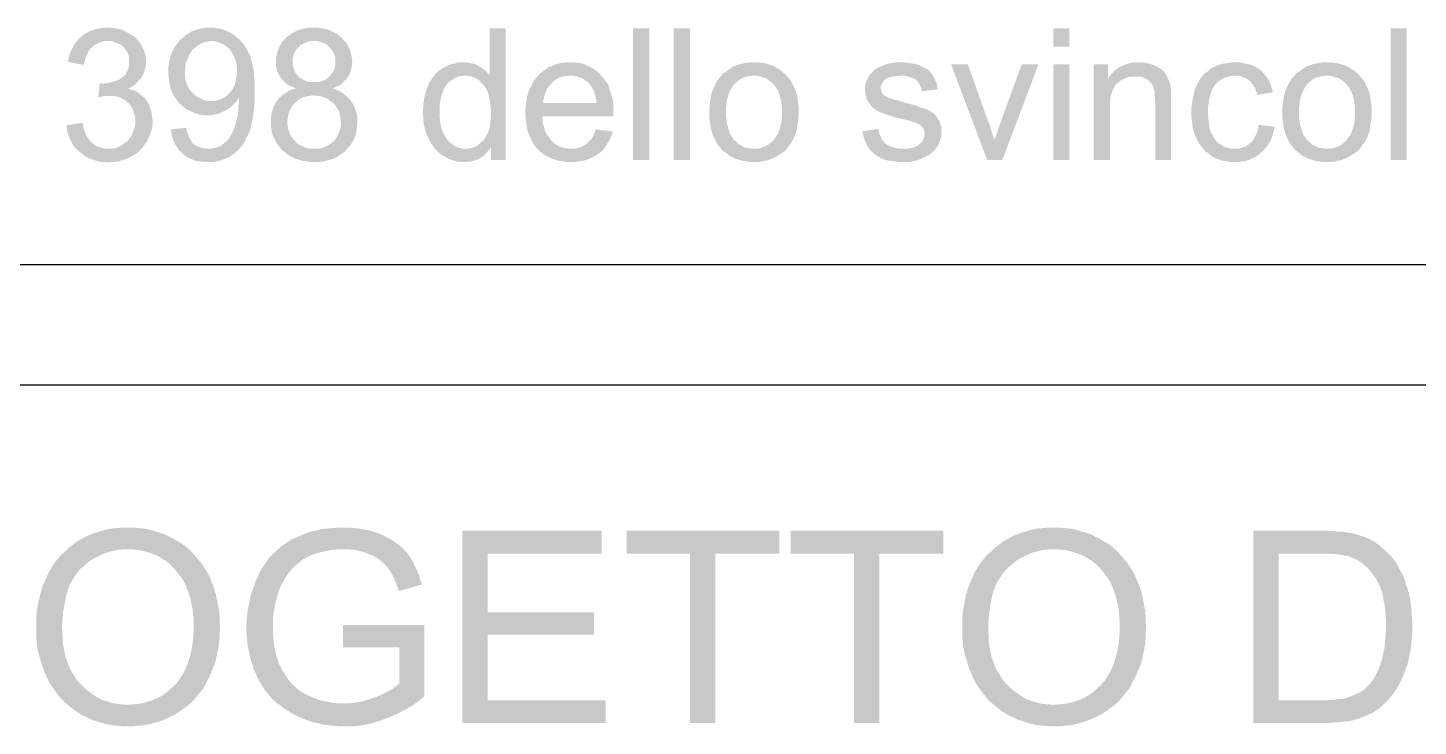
# Model space of a CAD drawing. Header units: millimetres. Extents: x -35.3 to 0.3, y 0.4 to 20.6.
# Drawn here: x -5.594 to -3.313, y 6.061 to 7.207 of the extents above; entities that cross this region are included whole.
import ezdxf

# ---------------------------------------------------------------- set-up
doc = ezdxf.new("R2010")
doc.units = ezdxf.units.MM
doc.layers.add('PDF _Geometria', color=7, linetype='Continuous')
doc.layers.add('PDF _Riempimenti solidi', color=7, linetype='Continuous')

msp = doc.modelspace()

# ---------------------------------------------------------------- hatches: boundary and pattern name
at = {"layer": 'PDF _Riempimenti solidi', "transparency": 33554559}
for points in [[(-5.5102, 7.1885), (-5.5143, 7.1843), (-5.5177, 7.1793), (-5.5202, 7.1743), (-5.5227, 7.1693), (-5.5252, 7.1635), (-5.5268, 7.1577), (-5.5285, 7.151), (-5.5018, 7.146), (-5.501, 7.1502), (-5.4993, 7.156), (-5.4977, 7.1618), (-5.4952, 7.1668), (-5.4918, 7.1718), (-5.4885, 7.1752), (-5.4852, 7.1785), (-5.4802, 7.181), (-5.4743, 7.1835), (-5.4685, 7.1852), (-5.4627, 7.1852)], [(-5.4635, 7.2068), (-5.4685, 7.2068), (-5.4743, 7.206), (-5.481, 7.2052), (-5.486, 7.2035), (-5.4918, 7.2018), (-5.4968, 7.1985), (-5.5018, 7.196), (-5.506, 7.1927), (-5.5068, 7.1918), (-5.5102, 7.1885), (-5.4627, 7.1852), (-5.4577, 7.1852), (-5.4518, 7.1835), (-5.4468, 7.1818), (-5.4418, 7.1793), (-5.4368, 7.176), (-5.4352, 7.1735), (-5.4318, 7.1685), (-5.4293, 7.1635), (-5.4277, 7.1577), (-5.4277, 7.1485), (-5.4285, 7.1418), (-5.4302, 7.1368), (-5.4327, 7.1318), (-5.436, 7.1277), (-5.441, 7.1243), (-5.4427, 7.1227), (-5.4485, 7.1202), (-5.4535, 7.1185), (-5.4593, 7.1168), (-5.471, 7.1152), (-5.4193, 7.1127), (-5.4152, 7.1168), (-5.411, 7.121), (-5.4077, 7.1252), (-5.406, 7.1277), (-5.4035, 7.1335), (-5.4018, 7.1393), (-5.4002, 7.1452), (-5.4002, 7.156), (-5.401, 7.1618), (-5.4027, 7.1677), (-5.4052, 7.1735), (-5.4077, 7.1785), (-5.4085, 7.1802), (-5.4118, 7.1843), (-5.416, 7.1893), (-5.4202, 7.1927), (-5.4252, 7.196), (-5.431, 7.1993), (-5.4393, 7.2035), (-5.4452, 7.2052), (-5.451, 7.206), (-5.4568, 7.2068)], [(-5.3443, 7.1868), (-5.3468, 7.1835), (-5.3502, 7.1793), (-5.3535, 7.1743), (-5.3585, 7.1643), (-5.3602, 7.1585), (-5.3618, 7.1527), (-5.3635, 7.141), (-5.3635, 7.131), (-5.3627, 7.1243), (-5.3618, 7.1185), (-5.361, 7.1127), (-5.3593, 7.1068), (-5.3577, 7.1018), (-5.3552, 7.096), (-5.3518, 7.0918), (-5.3485, 7.0868), (-5.3452, 7.0827), (-5.2927, 7.0868), (-5.2985, 7.0868), (-5.3043, 7.0877), (-5.3143, 7.0927), (-5.3193, 7.096), (-5.3235, 7.1002), (-5.3243, 7.101), (-5.3285, 7.1052), (-5.331, 7.1102), (-5.3335, 7.1152), (-5.3352, 7.121), (-5.336, 7.1268), (-5.336, 7.1385), (-5.3352, 7.1452), (-5.3343, 7.151), (-5.3318, 7.156), (-5.3293, 7.1618), (-5.3268, 7.166), (-5.3235, 7.171), (-5.3185, 7.1752), (-5.3143, 7.1785), (-5.3093, 7.181), (-5.3035, 7.1835), (-5.2985, 7.1843), (-5.2927, 7.1852)], [(-5.2952, 7.2068), (-5.3027, 7.2068), (-5.3085, 7.206), (-5.3202, 7.2027), (-5.3252, 7.201), (-5.3302, 7.1977), (-5.3352, 7.1943), (-5.3393, 7.191), (-5.3443, 7.1868), (-5.2927, 7.1852), (-5.2885, 7.1852), (-5.2827, 7.1835), (-5.2777, 7.1818), (-5.2727, 7.1793), (-5.2677, 7.176), (-5.2627, 7.1718), (-5.261, 7.1693), (-5.2577, 7.1643), (-5.2552, 7.1593), (-5.2535, 7.1543), (-5.2518, 7.1485), (-5.251, 7.1418), (-5.251, 7.1318), (-5.2518, 7.1252), (-5.2527, 7.1193), (-5.2543, 7.1135), (-5.2568, 7.1085), (-5.2593, 7.1043), (-5.2627, 7.1002), (-5.266, 7.0968), (-5.271, 7.0927), (-5.2477, 7.0918), (-5.2477, 7.0835), (-5.2485, 7.0777), (-5.2485, 7.0718), (-5.2493, 7.066), (-5.2502, 7.0602), (-5.2518, 7.0543), (-5.2527, 7.0502), (-5.2543, 7.0443), (-5.2568, 7.0385), (-5.2593, 7.0335), (-5.2618, 7.0285), (-5.2635, 7.026), (-5.2677, 7.021), (-5.2718, 7.0177), (-5.2768, 7.0135), (-5.281, 7.0118), (-5.286, 7.0102), (-5.2918, 7.0085), (-5.2985, 7.0085), (-5.2493, 7.006), (-5.2452, 7.0102), (-5.2418, 7.0143), (-5.2385, 7.0193), (-5.236, 7.0252), (-5.2327, 7.031), (-5.2302, 7.0368), (-5.2285, 7.0418), (-5.2277, 7.0468), (-5.226, 7.0518), (-5.2252, 7.0568), (-5.2235, 7.0685), (-5.2227, 7.0752), (-5.2218, 7.0818), (-5.2218, 7.1193), (-5.2227, 7.126), (-5.2227, 7.1327), (-5.2235, 7.1385), (-5.2252, 7.1443), (-5.226, 7.1493), (-5.2277, 7.1543), (-5.2285, 7.1593), (-5.2302, 7.1635), (-5.231, 7.1643), (-5.2335, 7.1693), (-5.2368, 7.1752), (-5.2402, 7.1802), (-5.2435, 7.1843), (-5.2477, 7.1885), (-5.2527, 7.1927), (-5.2568, 7.196), (-5.261, 7.1985), (-5.2668, 7.201), (-5.2718, 7.2035), (-5.2777, 7.2052), (-5.2835, 7.206), (-5.2893, 7.2068)], [(-5.1243, 7.2068), (-5.1335, 7.2068), (-5.1393, 7.206), (-5.1452, 7.2043), (-5.151, 7.2027), (-5.156, 7.2002), (-5.161, 7.1977), (-5.1652, 7.1943), (-5.1702, 7.191), (-5.1718, 7.1885), (-5.176, 7.1843), (-5.1793, 7.1793), (-5.1818, 7.1743), (-5.1843, 7.1685), (-5.1852, 7.1635), (-5.1868, 7.1577), (-5.1868, 7.146), (-5.186, 7.1402), (-5.1843, 7.1343), (-5.1818, 7.1293), (-5.1785, 7.1243), (-5.1752, 7.1202), (-5.171, 7.116), (-5.166, 7.1127), (-5.1543, 7.1077), (-5.1552, 7.1068), (-5.1618, 7.1052), (-5.1668, 7.1027), (-5.1718, 7.0993), (-5.1768, 7.096), (-5.181, 7.0927), (-5.1843, 7.0877), (-5.186, 7.0868), (-5.1885, 7.0818), (-5.191, 7.0768), (-5.1927, 7.071), (-5.1943, 7.0652), (-5.1952, 7.0593), (-5.1952, 7.0468), (-5.1935, 7.0352), (-5.1918, 7.0293), (-5.1868, 7.0193), (-5.1835, 7.0143), (-5.1802, 7.0102), (-5.176, 7.0052), (-5.1243, 7.0085), (-5.1302, 7.0085), (-5.136, 7.0093), (-5.141, 7.0118), (-5.1468, 7.0143), (-5.1518, 7.0168), (-5.156, 7.021), (-5.1593, 7.0252), (-5.1627, 7.0302), (-5.1652, 7.0352), (-5.1668, 7.041), (-5.1677, 7.0468), (-5.1685, 7.0527), (-5.1677, 7.0577), (-5.1668, 7.0635), (-5.1652, 7.0693), (-5.1627, 7.0743), (-5.1593, 7.0793), (-5.156, 7.0835), (-5.1477, 7.0902), (-5.1427, 7.0927), (-5.1368, 7.0943), (-5.131, 7.0952), (-5.1252, 7.096), (-5.0727, 7.096), (-5.0768, 7.0993), (-5.0818, 7.1027), (-5.0877, 7.1052), (-5.0935, 7.1077), (-5.0877, 7.1102), (-5.0818, 7.1127), (-5.0777, 7.1168), (-5.1243, 7.1177), (-5.1293, 7.1177), (-5.1352, 7.1185), (-5.1402, 7.121), (-5.1452, 7.1235), (-5.1502, 7.1268), (-5.1527, 7.1302), (-5.156, 7.1352), (-5.1577, 7.1402), (-5.1593, 7.146), (-5.1593, 7.1552), (-5.1585, 7.1602), (-5.1568, 7.166), (-5.1535, 7.171), (-5.1493, 7.1752), (-5.1468, 7.1785), (-5.1418, 7.181), (-5.136, 7.1835), (-5.131, 7.1852), (-5.1243, 7.1852), (-5.0752, 7.186), (-5.0793, 7.191), (-5.081, 7.1918), (-5.0852, 7.196), (-5.0902, 7.1985), (-5.0952, 7.201), (-5.1002, 7.2035), (-5.106, 7.2052), (-5.1118, 7.206), (-5.1185, 7.2068)], [(-5.0752, 7.186), (-5.1243, 7.1852), (-5.1202, 7.1852), (-5.1143, 7.1835), (-5.1085, 7.1818), (-5.1035, 7.1793), (-5.0993, 7.1752), (-5.0968, 7.1727), (-5.0935, 7.1677), (-5.091, 7.1627), (-5.0893, 7.1568), (-5.0893, 7.1477), (-5.0902, 7.1418), (-5.0918, 7.1368), (-5.0952, 7.1318), (-5.0993, 7.1268), (-5.1018, 7.1243), (-5.1068, 7.121), (-5.1118, 7.1193), (-5.1177, 7.1177), (-5.1243, 7.1177), (-5.0777, 7.1168), (-5.0735, 7.1202), (-5.0702, 7.1243), (-5.0677, 7.1277), (-5.0652, 7.1327), (-5.0635, 7.1385), (-5.0618, 7.1502), (-5.0618, 7.1543), (-5.0627, 7.1602), (-5.066, 7.1718), (-5.0685, 7.1768), (-5.071, 7.1818)], [(-4.8102, 7.206), (-4.836, 7.206), (-4.836, 7.1285), (-4.8768, 7.1285), (-4.871, 7.1277), (-4.8652, 7.1268), (-4.8602, 7.1243), (-4.8552, 7.1218), (-4.851, 7.1177), (-4.8468, 7.1135), (-4.8452, 7.1118), (-4.8427, 7.1077), (-4.8402, 7.1035), (-4.8385, 7.0985), (-4.8368, 7.0927), (-4.836, 7.0868), (-4.8343, 7.0735), (-4.8343, 7.0602), (-4.8352, 7.0535), (-4.836, 7.0468), (-4.8368, 7.041), (-4.8385, 7.036), (-4.841, 7.031), (-4.8435, 7.0268), (-4.846, 7.0227), (-4.8502, 7.0193), (-4.8543, 7.0152), (-4.8593, 7.0118), (-4.8643, 7.0102), (-4.8343, 7.0102), (-4.8343, 6.9902), (-4.8102, 6.9902)], [(-4.5743, 6.9902), (-4.5743, 7.206), (-4.601, 7.206), (-4.601, 6.9902)], [(-4.5077, 6.9902), (-4.5077, 7.206), (-4.5343, 7.206), (-4.5343, 6.9902)], [(-3.8852, 7.176), (-3.8852, 7.206), (-3.9118, 7.206), (-3.9118, 7.176)], [(-3.3318, 6.9902), (-3.3318, 7.206), (-3.3585, 7.206), (-3.3585, 6.9902)], [(-4.8793, 7.1502), (-4.8868, 7.1502), (-4.8927, 7.1485), (-4.8985, 7.1477), (-4.9043, 7.1452), (-4.9093, 7.1427), (-4.9143, 7.1402), (-4.916, 7.1385), (-4.921, 7.1352), (-4.9252, 7.131), (-4.9285, 7.1268), (-4.9352, 7.1168), (-4.9377, 7.111), (-4.9385, 7.1093), (-4.9402, 7.1043), (-4.9418, 7.0985), (-4.9435, 7.0927), (-4.9452, 7.081), (-4.9452, 7.0743), (-4.946, 7.0685), (-4.946, 7.066), (-4.9452, 7.0602), (-4.9452, 7.0535), (-4.9443, 7.0477), (-4.941, 7.036), (-4.9393, 7.031), (-4.9368, 7.026), (-4.936, 7.0235), (-4.9327, 7.0177), (-4.9293, 7.0127), (-4.926, 7.0085), (-4.876, 7.0085), (-4.881, 7.0085), (-4.8868, 7.0102), (-4.8918, 7.0118), (-4.8968, 7.0152), (-4.901, 7.0185), (-4.906, 7.0235), (-4.9085, 7.0277), (-4.911, 7.0318), (-4.9135, 7.0368), (-4.9152, 7.0418), (-4.9168, 7.0477), (-4.9177, 7.0543), (-4.9185, 7.061), (-4.9185, 7.076), (-4.9177, 7.0835), (-4.9168, 7.0893), (-4.9152, 7.0952), (-4.9135, 7.101), (-4.9118, 7.106), (-4.9093, 7.1102), (-4.9068, 7.1135), (-4.9035, 7.1177), (-4.8985, 7.121), (-4.8935, 7.1243), (-4.8885, 7.1268), (-4.8827, 7.1277), (-4.8768, 7.1285), (-4.836, 7.1285), (-4.8402, 7.1335), (-4.8443, 7.1377), (-4.8543, 7.1443), (-4.856, 7.1452), (-4.8618, 7.1477), (-4.8677, 7.1485), (-4.8735, 7.1502)], [(-4.7043, 7.1502), (-4.711, 7.1502), (-4.7168, 7.1493), (-4.7227, 7.1485), (-4.7285, 7.1468), (-4.7335, 7.1443), (-4.7393, 7.1427), (-4.7435, 7.1393), (-4.7485, 7.136), (-4.7527, 7.1327), (-4.7568, 7.1285), (-4.7018, 7.1285), (-4.6952, 7.1277), (-4.6902, 7.126), (-4.6843, 7.1243), (-4.6802, 7.121), (-4.6752, 7.1177), (-4.671, 7.1127), (-4.6702, 7.1118), (-4.6677, 7.1077), (-4.6652, 7.1027), (-4.6635, 7.0968), (-4.6618, 7.0902), (-4.661, 7.0835), (-4.7485, 7.0835), (-4.6335, 7.0818), (-4.6343, 7.0885), (-4.636, 7.0943), (-4.6393, 7.106), (-4.641, 7.111), (-4.6435, 7.116), (-4.6468, 7.1202), (-4.6493, 7.1243), (-4.6535, 7.1285), (-4.656, 7.1318), (-4.661, 7.136), (-4.6652, 7.1393), (-4.6752, 7.1443), (-4.6802, 7.1468), (-4.686, 7.1485), (-4.6918, 7.1493), (-4.6977, 7.1502)], [(-4.4027, 7.1502), (-4.4093, 7.1502), (-4.421, 7.1485), (-4.4268, 7.1468), (-4.4318, 7.1452), (-4.4377, 7.1427), (-4.4427, 7.1393), (-4.4468, 7.136), (-4.4518, 7.1327), (-4.4527, 7.1327), (-4.456, 7.1285), (-4.4002, 7.1285), (-4.3943, 7.1277), (-4.3893, 7.126), (-4.3835, 7.1243), (-4.3785, 7.121), (-4.3743, 7.1177), (-4.3702, 7.1135), (-4.3668, 7.1093), (-4.3643, 7.1052), (-4.3618, 7.1002), (-4.3602, 7.0952), (-4.3585, 7.0893), (-4.3568, 7.076), (-4.3568, 7.0602), (-4.3577, 7.0535), (-4.3585, 7.0477), (-4.3602, 7.0418), (-4.3618, 7.0368), (-4.3643, 7.0318), (-4.3668, 7.0277), (-4.3702, 7.0235), (-4.371, 7.0218), (-4.376, 7.0177), (-4.3802, 7.0143), (-4.3852, 7.0118), (-4.391, 7.0102), (-4.3968, 7.0085), (-4.4027, 7.0085), (-4.456, 7.0077), (-4.4518, 7.0035), (-4.4468, 7.0002), (-4.4427, 6.9968), (-4.4327, 6.9918), (-4.4268, 6.9902), (-4.421, 6.9885), (-4.4093, 6.9868), (-4.3927, 6.9868), (-4.3868, 6.9885), (-4.381, 6.9893), (-4.376, 6.991), (-4.3702, 6.9935), (-4.3652, 6.996), (-4.3627, 6.9977), (-4.3527, 7.0043), (-4.3485, 7.0085), (-4.3452, 7.0135), (-4.3418, 7.0177), (-4.3385, 7.0235), (-4.336, 7.0285), (-4.3343, 7.0335), (-4.3327, 7.0385), (-4.331, 7.0502), (-4.3302, 7.0568), (-4.3293, 7.0635), (-4.3293, 7.076), (-4.3302, 7.0827), (-4.331, 7.0885), (-4.3318, 7.0952), (-4.3335, 7.1002), (-4.3352, 7.106), (-4.3377, 7.111), (-4.3402, 7.116), (-4.3427, 7.121), (-4.346, 7.1252), (-4.3502, 7.1293), (-4.3535, 7.1327), (-4.3585, 7.1368), (-4.3627, 7.1393), (-4.3677, 7.1427), (-4.3735, 7.1452), (-4.3785, 7.1468), (-4.3843, 7.1485), (-4.3902, 7.1493), (-4.396, 7.1502)], [(-4.1627, 7.1502), (-4.1685, 7.1502), (-4.1743, 7.1493), (-4.1802, 7.1485), (-4.186, 7.1468), (-4.1868, 7.1468), (-4.1927, 7.1443), (-4.1985, 7.1418), (-4.2027, 7.1393), (-4.2043, 7.1385), (-4.2085, 7.1343), (-4.2127, 7.1293), (-4.161, 7.1285), (-4.1593, 7.1285), (-4.1527, 7.1277), (-4.1468, 7.126), (-4.1418, 7.1243), (-4.1368, 7.1218), (-4.1343, 7.1185), (-4.131, 7.1143), (-4.1285, 7.1085), (-4.1268, 7.1027), (-4.101, 7.106), (-4.1018, 7.1085), (-4.1027, 7.1152), (-4.1052, 7.121), (-4.1077, 7.126), (-4.1102, 7.1302), (-4.111, 7.1318), (-4.1143, 7.1352), (-4.1193, 7.1393), (-4.1243, 7.1418), (-4.131, 7.1452), (-4.1335, 7.146), (-4.1385, 7.1477), (-4.1502, 7.1493), (-4.1568, 7.1502)], [(-4.0518, 7.1468), (-4.0793, 7.1468), (-4.0202, 6.9902), (-4.0085, 7.021), (-4.0085, 7.0243), (-4.011, 7.0302), (-4.0127, 7.036), (-4.016, 7.0477), (-4.0185, 7.0527)], [(-3.936, 7.1468), (-3.9635, 7.1468), (-3.9985, 7.051), (-3.9985, 7.0502), (-4.001, 7.0435), (-4.0027, 7.0377), (-4.0052, 7.0318), (-4.0068, 7.026), (-4.0085, 7.021), (-4.0202, 6.9902), (-3.9952, 6.9902)], [(-3.8852, 6.9902), (-3.8852, 7.1468), (-3.9118, 7.1468), (-3.9118, 6.9902)], [(-3.8218, 7.1468), (-3.8452, 7.1468), (-3.8452, 6.9902), (-3.8185, 6.9902), (-3.8185, 7.0868), (-3.8177, 7.0935), (-3.816, 7.0993), (-3.8143, 7.1043), (-3.8118, 7.1093), (-3.8093, 7.1135), (-3.806, 7.116), (-3.8043, 7.1177), (-3.8002, 7.121), (-3.7943, 7.1235), (-3.8218, 7.1243)], [(-3.7718, 7.1502), (-3.7785, 7.1502), (-3.7843, 7.1493), (-3.7902, 7.1477), (-3.7952, 7.146), (-3.801, 7.1435), (-3.8052, 7.141), (-3.8102, 7.1377), (-3.8143, 7.1335), (-3.8177, 7.1293), (-3.7768, 7.1268), (-3.7693, 7.1268), (-3.7635, 7.1252), (-3.7585, 7.1227), (-3.7543, 7.1193), (-3.7502, 7.1152), (-3.7477, 7.1093), (-3.746, 7.1043), (-3.7452, 7.0993), (-3.7452, 7.0927), (-3.7443, 7.0852), (-3.7443, 6.9902), (-3.7185, 6.9902), (-3.7185, 7.1027), (-3.7193, 7.1085), (-3.7193, 7.1118), (-3.7202, 7.116), (-3.7227, 7.1218), (-3.7252, 7.1268), (-3.7277, 7.1318), (-3.7302, 7.1352), (-3.7343, 7.1385), (-3.7393, 7.1418), (-3.7452, 7.1452), (-3.7477, 7.146), (-3.7593, 7.1493), (-3.7652, 7.1502)], [(-3.6135, 7.1502), (-3.6168, 7.1502), (-3.6343, 7.1477), (-3.6402, 7.146), (-3.646, 7.1435), (-3.6543, 7.1393), (-3.6585, 7.1352), (-3.6635, 7.1318), (-3.6668, 7.1277), (-3.671, 7.1227), (-3.6735, 7.1177), (-3.6768, 7.1118), (-3.6777, 7.1093), (-3.6802, 7.1043), (-3.681, 7.0985), (-3.6827, 7.0927), (-3.6843, 7.081), (-3.6852, 7.0743), (-3.6852, 7.061), (-3.6843, 7.0543), (-3.6835, 7.0477), (-3.6827, 7.0418), (-3.681, 7.036), (-3.6793, 7.0302), (-3.6768, 7.0252), (-3.6743, 7.0202), (-3.6718, 7.016), (-3.6685, 7.0118), (-3.6652, 7.0077), (-3.6143, 7.0085), (-3.621, 7.0085), (-3.6268, 7.0102), (-3.6318, 7.0118), (-3.6368, 7.0152), (-3.6418, 7.0185), (-3.646, 7.0227), (-3.646, 7.0235), (-3.6485, 7.0268), (-3.651, 7.0318), (-3.6535, 7.036), (-3.6552, 7.0418), (-3.656, 7.0477), (-3.6568, 7.0543), (-3.6577, 7.061), (-3.6577, 7.0768), (-3.6568, 7.0835), (-3.656, 7.0902), (-3.6543, 7.096), (-3.651, 7.106), (-3.6485, 7.1102), (-3.6452, 7.1143), (-3.6402, 7.1193), (-3.6352, 7.1227), (-3.6302, 7.1252), (-3.6243, 7.1268), (-3.6193, 7.1277), (-3.6127, 7.1285), (-3.5643, 7.1293), (-3.5677, 7.1335), (-3.5718, 7.1377), (-3.5743, 7.1393), (-3.5785, 7.1418), (-3.5835, 7.1443), (-3.5893, 7.1468), (-3.5952, 7.1477), (-3.601, 7.1493), (-3.6068, 7.1502)], [(-3.4627, 7.1502), (-3.4693, 7.1502), (-3.4752, 7.1493), (-3.481, 7.1485), (-3.4868, 7.1468), (-3.4918, 7.1452), (-3.4977, 7.1427), (-3.5027, 7.1393), (-3.5068, 7.136), (-3.5118, 7.1327), (-3.5127, 7.1327), (-3.516, 7.1285), (-3.4602, 7.1285), (-3.4543, 7.1277), (-3.4493, 7.126), (-3.4435, 7.1243), (-3.4385, 7.121), (-3.4343, 7.1177), (-3.4302, 7.1135), (-3.4268, 7.1093), (-3.4243, 7.1052), (-3.4218, 7.1002), (-3.4202, 7.0952), (-3.4185, 7.0893), (-3.4168, 7.076), (-3.4168, 7.0602), (-3.4177, 7.0535), (-3.4185, 7.0477), (-3.4202, 7.0418), (-3.4218, 7.0368), (-3.4243, 7.0318), (-3.4268, 7.0277), (-3.4302, 7.0235), (-3.431, 7.0218), (-3.436, 7.0177), (-3.4402, 7.0143), (-3.4452, 7.0118), (-3.451, 7.0102), (-3.4568, 7.0085), (-3.4627, 7.0085), (-3.516, 7.0077), (-3.5118, 7.0035), (-3.5068, 7.0002), (-3.5027, 6.9968), (-3.4927, 6.9918), (-3.4868, 6.9902), (-3.481, 6.9885), (-3.4752, 6.9877), (-3.4693, 6.9868), (-3.4527, 6.9868), (-3.4468, 6.9885), (-3.441, 6.9893), (-3.436, 6.991), (-3.4302, 6.9935), (-3.4252, 6.996), (-3.4127, 7.0043), (-3.4085, 7.0085), (-3.4052, 7.0135), (-3.4018, 7.0177), (-3.3985, 7.0235), (-3.396, 7.0285), (-3.3943, 7.0335), (-3.3927, 7.0385), (-3.391, 7.0502), (-3.3902, 7.0568), (-3.3893, 7.0635), (-3.3893, 7.076), (-3.3902, 7.0827), (-3.391, 7.0885), (-3.3918, 7.0952), (-3.3935, 7.1002), (-3.3952, 7.106), (-3.3977, 7.111), (-3.4002, 7.116), (-3.4027, 7.121), (-3.406, 7.1252), (-3.4102, 7.1293), (-3.4135, 7.1327), (-3.4185, 7.1368), (-3.4227, 7.1393), (-3.4277, 7.1427), (-3.4335, 7.1452), (-3.4385, 7.1468), (-3.4443, 7.1485), (-3.4502, 7.1493), (-3.456, 7.1502)], [(-4.7568, 7.1285), (-4.7577, 7.1277), (-4.761, 7.1235), (-4.7643, 7.1193), (-4.7668, 7.1143), (-4.7693, 7.1093), (-4.7718, 7.1043), (-4.7735, 7.0985), (-4.7752, 7.0927), (-4.7768, 7.081), (-4.7777, 7.0743), (-4.7777, 7.061), (-4.7768, 7.0543), (-4.776, 7.0477), (-4.7752, 7.0418), (-4.7735, 7.036), (-4.7718, 7.031), (-4.7693, 7.026), (-4.7668, 7.021), (-4.7643, 7.016), (-4.761, 7.0118), (-4.7577, 7.0077), (-4.7027, 7.0085), (-4.7043, 7.0085), (-4.7102, 7.0093), (-4.716, 7.0102), (-4.721, 7.0118), (-4.726, 7.0143), (-4.731, 7.0177), (-4.7352, 7.0218), (-4.736, 7.0235), (-4.7393, 7.0277), (-4.7427, 7.0318), (-4.7452, 7.0368), (-4.7485, 7.0485), (-4.7493, 7.0543), (-4.7502, 7.0618), (-4.6335, 7.0618), (-4.6335, 7.0818), (-4.7485, 7.0835), (-4.7485, 7.0843), (-4.7477, 7.091), (-4.746, 7.0968), (-4.7443, 7.1018), (-4.7418, 7.1077), (-4.7385, 7.1118), (-4.731, 7.1193), (-4.7268, 7.1227), (-4.7218, 7.1252), (-4.716, 7.1268), (-4.7043, 7.1285)], [(-4.456, 7.1285), (-4.4593, 7.1252), (-4.4627, 7.1202), (-4.4652, 7.116), (-4.4677, 7.111), (-4.4702, 7.106), (-4.4718, 7.1002), (-4.4735, 7.0943), (-4.4743, 7.0885), (-4.4752, 7.0818), (-4.476, 7.0752), (-4.476, 7.0602), (-4.4752, 7.0535), (-4.4743, 7.0477), (-4.4735, 7.0418), (-4.4718, 7.036), (-4.4702, 7.0302), (-4.4677, 7.0252), (-4.4652, 7.0202), (-4.4627, 7.016), (-4.4593, 7.0118), (-4.456, 7.0077), (-4.4027, 7.0085), (-4.4052, 7.0085), (-4.411, 7.0093), (-4.4168, 7.0102), (-4.4268, 7.0152), (-4.431, 7.0193), (-4.436, 7.0235), (-4.4385, 7.0277), (-4.4418, 7.0318), (-4.4435, 7.0368), (-4.4452, 7.0427), (-4.4468, 7.0485), (-4.4477, 7.0543), (-4.4485, 7.061), (-4.4485, 7.076), (-4.4477, 7.0827), (-4.4468, 7.0893), (-4.4452, 7.0952), (-4.4435, 7.1002), (-4.441, 7.1052), (-4.4385, 7.1093), (-4.436, 7.1135), (-4.4343, 7.1152), (-4.4293, 7.1193), (-4.4252, 7.1227), (-4.4202, 7.1252), (-4.4143, 7.1268), (-4.4085, 7.1277), (-4.4027, 7.1285)], [(-4.2127, 7.1293), (-4.216, 7.1243), (-4.2168, 7.1227), (-4.2193, 7.1168), (-4.2202, 7.111), (-4.221, 7.1052), (-4.2202, 7.101), (-4.2193, 7.0952), (-4.2177, 7.0893), (-4.2143, 7.0843), (-4.2118, 7.0802), (-4.2077, 7.076), (-4.2035, 7.0727), (-4.1977, 7.0693), (-4.1943, 7.0677), (-4.1793, 7.0627), (-4.1727, 7.0602), (-4.1577, 7.0568), (-4.151, 7.0552), (-4.1435, 7.0527), (-4.1377, 7.051), (-4.1335, 7.0493), (-4.1302, 7.0477), (-4.126, 7.0435), (-4.1235, 7.0393), (-4.1227, 7.0335), (-4.1227, 7.031), (-4.1243, 7.0252), (-4.1268, 7.0202), (-4.131, 7.016), (-4.1343, 7.0135), (-4.1393, 7.011), (-4.1452, 7.0093), (-4.151, 7.0085), (-4.1585, 7.0085), (-4.2127, 7.0068), (-4.2085, 7.0027), (-4.2043, 6.9993), (-4.2035, 6.9985), (-4.1952, 6.9935), (-4.1902, 6.991), (-4.1843, 6.9893), (-4.1785, 6.9885), (-4.1652, 6.9868), (-4.1477, 6.9868), (-4.1418, 6.9877), (-4.136, 6.9893), (-4.1302, 6.991), (-4.1152, 6.9985), (-4.1102, 7.0027), (-4.106, 7.0068), (-4.1027, 7.011), (-4.101, 7.0135), (-4.0985, 7.0193), (-4.0968, 7.0243), (-4.0952, 7.0302), (-4.0952, 7.0427), (-4.0968, 7.0485), (-4.0985, 7.0543), (-4.1018, 7.0585), (-4.1043, 7.0627), (-4.1085, 7.0668), (-4.1135, 7.0702), (-4.1185, 7.0727), (-4.1218, 7.0743), (-4.126, 7.0752), (-4.131, 7.0768), (-4.1368, 7.0793), (-4.1502, 7.0827), (-4.1585, 7.0852), (-4.1668, 7.0877), (-4.1735, 7.0893), (-4.1785, 7.091), (-4.1818, 7.0918), (-4.1877, 7.0952), (-4.1918, 7.0985), (-4.1935, 7.1027), (-4.1952, 7.1085), (-4.1943, 7.1127), (-4.1918, 7.1177), (-4.1868, 7.1227), (-4.1852, 7.1235), (-4.1802, 7.126), (-4.1752, 7.1268), (-4.1685, 7.1277), (-4.161, 7.1285)], [(-3.8177, 7.1293), (-3.8218, 7.1243), (-3.7943, 7.1235), (-3.7893, 7.126), (-3.7835, 7.1268), (-3.7768, 7.1268)], [(-3.5643, 7.1293), (-3.6127, 7.1285), (-3.6118, 7.1285), (-3.606, 7.1277), (-3.6002, 7.126), (-3.5952, 7.1235), (-3.5902, 7.1202), (-3.5877, 7.1185), (-3.5843, 7.1135), (-3.581, 7.1085), (-3.5793, 7.1035), (-3.5768, 7.0968), (-3.551, 7.101), (-3.5518, 7.1027), (-3.5535, 7.1085), (-3.5552, 7.1143), (-3.5577, 7.1202), (-3.561, 7.1252)], [(-3.516, 7.1285), (-3.5193, 7.1252), (-3.5227, 7.1202), (-3.5252, 7.116), (-3.5277, 7.111), (-3.5302, 7.106), (-3.5318, 7.1002), (-3.5335, 7.0943), (-3.5343, 7.0885), (-3.536, 7.0752), (-3.536, 7.0602), (-3.5352, 7.0535), (-3.5343, 7.0477), (-3.5335, 7.0418), (-3.5318, 7.036), (-3.5302, 7.0302), (-3.5252, 7.0202), (-3.5227, 7.016), (-3.5193, 7.0118), (-3.516, 7.0077), (-3.4627, 7.0085), (-3.4652, 7.0085), (-3.471, 7.0093), (-3.4768, 7.0102), (-3.4868, 7.0152), (-3.491, 7.0193), (-3.496, 7.0235), (-3.4985, 7.0277), (-3.5018, 7.0318), (-3.5035, 7.0368), (-3.5068, 7.0485), (-3.5077, 7.0543), (-3.5085, 7.061), (-3.5085, 7.076), (-3.5068, 7.0893), (-3.5052, 7.0952), (-3.5035, 7.1002), (-3.501, 7.1052), (-3.496, 7.1135), (-3.4943, 7.1152), (-3.4893, 7.1193), (-3.4852, 7.1227), (-3.4802, 7.1252), (-3.4743, 7.1268), (-3.4685, 7.1277), (-3.4627, 7.1285)], [(-5.4085, 7.0968), (-5.4602, 7.0952), (-5.4552, 7.0952), (-5.4493, 7.0943), (-5.4435, 7.0927), (-5.4385, 7.0902), (-5.4335, 7.0877), (-5.4293, 7.0835), (-5.4268, 7.081), (-5.4235, 7.076), (-5.421, 7.071), (-5.4193, 7.0652), (-5.4177, 7.0593), (-5.4177, 7.0468), (-5.4193, 7.041), (-5.421, 7.036), (-5.4235, 7.0302), (-5.4268, 7.026), (-5.4302, 7.021), (-5.4352, 7.0177), (-5.4393, 7.0143), (-5.4443, 7.0118), (-5.4502, 7.0093), (-5.456, 7.0085), (-5.4618, 7.0085), (-5.5135, 7.0077), (-5.5093, 7.0035), (-5.506, 7.001), (-5.5018, 6.9977), (-5.4968, 6.9943), (-5.4918, 6.9918), (-5.486, 6.9902), (-5.481, 6.9885), (-5.4752, 6.9868), (-5.4685, 6.9868), (-5.4618, 6.986), (-5.4577, 6.9868), (-5.4518, 6.9868), (-5.4452, 6.9877), (-5.4393, 6.9893), (-5.4343, 6.991), (-5.4285, 6.9935), (-5.4235, 6.996), (-5.4193, 6.9985), (-5.4143, 7.0018), (-5.4102, 7.006), (-5.4093, 7.0068), (-5.4052, 7.011), (-5.4018, 7.016), (-5.3985, 7.0202), (-5.396, 7.026), (-5.3935, 7.031), (-5.3918, 7.036), (-5.3902, 7.0418), (-5.3893, 7.0477), (-5.3893, 7.056), (-5.3902, 7.0618), (-5.391, 7.0685), (-5.3927, 7.0735), (-5.3943, 7.0793), (-5.3968, 7.0843), (-5.4002, 7.0885), (-5.4002, 7.0893), (-5.4035, 7.0935)], [(-5.476, 7.116), (-5.4785, 7.0927), (-5.4777, 7.0927), (-5.471, 7.0943), (-5.4652, 7.0952), (-5.4602, 7.0952), (-5.4085, 7.0968), (-5.4127, 7.1002), (-5.4177, 7.1035), (-5.4235, 7.1052), (-5.4302, 7.1068), (-5.4243, 7.1093), (-5.4193, 7.1127), (-5.471, 7.1152)], [(-5.0727, 7.096), (-5.1252, 7.096), (-5.1185, 7.0952), (-5.1127, 7.0943), (-5.1077, 7.0927), (-5.1018, 7.0902), (-5.0977, 7.0868), (-5.0927, 7.0835), (-5.0893, 7.0793), (-5.086, 7.0743), (-5.0835, 7.0693), (-5.0818, 7.0635), (-5.081, 7.0577), (-5.0802, 7.0518), (-5.0802, 7.046), (-5.0818, 7.0402), (-5.0835, 7.0352), (-5.086, 7.0293), (-5.0885, 7.0252), (-5.0927, 7.0202), (-5.0968, 7.0168), (-5.101, 7.0143), (-5.106, 7.0118), (-5.1118, 7.0093), (-5.1177, 7.0085), (-5.1243, 7.0085), (-5.176, 7.0052), (-5.1735, 7.0035), (-5.1693, 7.0002), (-5.1643, 6.9968), (-5.1593, 6.9943), (-5.1543, 6.9918), (-5.1485, 6.9902), (-5.1435, 6.9885), (-5.1368, 6.9877), (-5.131, 6.9868), (-5.1143, 6.9868), (-5.1085, 6.9877), (-5.1018, 6.9893), (-5.0968, 6.991), (-5.091, 6.9927), (-5.086, 6.9952), (-5.0818, 6.9985), (-5.0768, 7.0018), (-5.0727, 7.0052), (-5.0693, 7.0093), (-5.0652, 7.0135), (-5.0618, 7.0185), (-5.0568, 7.0285), (-5.0552, 7.0343), (-5.0535, 7.046), (-5.0535, 7.0593), (-5.0543, 7.0652), (-5.056, 7.071), (-5.0577, 7.076), (-5.0602, 7.0818), (-5.0635, 7.086), (-5.0643, 7.0877), (-5.0685, 7.0918)], [(-5.271, 7.0927), (-5.276, 7.0902), (-5.281, 7.0885), (-5.2868, 7.0868), (-5.2927, 7.0868), (-5.3452, 7.0827), (-5.3418, 7.0802), (-5.3377, 7.076), (-5.3327, 7.0727), (-5.3277, 7.0702), (-5.3227, 7.0677), (-5.3168, 7.066), (-5.3118, 7.0643), (-5.306, 7.0635), (-5.2918, 7.0635), (-5.286, 7.0652), (-5.2802, 7.066), (-5.2752, 7.0685), (-5.2693, 7.071), (-5.2693, 7.0718), (-5.2643, 7.0743), (-5.2593, 7.0785), (-5.251, 7.0868), (-5.2477, 7.0918)], [(-5.5043, 7.051), (-5.531, 7.0468), (-5.5302, 7.0443), (-5.5293, 7.0377), (-5.5277, 7.0327), (-5.526, 7.0268), (-5.5235, 7.0218), (-5.521, 7.0168), (-5.5177, 7.0118), (-5.5135, 7.0077), (-5.4618, 7.0085), (-5.4677, 7.0085), (-5.4735, 7.0102), (-5.4793, 7.0118), (-5.4843, 7.0143), (-5.4885, 7.0185), (-5.4893, 7.0185), (-5.496, 7.0268), (-5.4985, 7.0318), (-5.501, 7.0377), (-5.5027, 7.0435)], [(-5.3343, 7.0427), (-5.3593, 7.0402), (-5.3585, 7.036), (-5.3577, 7.0302), (-5.356, 7.0243), (-5.3535, 7.0185), (-5.351, 7.0135), (-5.3477, 7.0085), (-5.3443, 7.0043), (-5.3402, 7.001), (-5.3377, 6.9985), (-5.3335, 6.9952), (-5.3285, 6.9927), (-5.3227, 6.9902), (-5.3177, 6.9885), (-5.3118, 6.9877), (-5.3052, 6.9868), (-5.2893, 6.9868), (-5.2835, 6.9877), (-5.2777, 6.9893), (-5.2727, 6.991), (-5.2668, 6.9935), (-5.2618, 6.996), (-5.2568, 6.9993), (-5.2535, 7.0018), (-5.2493, 7.006), (-5.2985, 7.0085), (-5.3002, 7.0085), (-5.306, 7.0093), (-5.3118, 7.011), (-5.3168, 7.0127), (-5.3218, 7.016), (-5.3252, 7.0202), (-5.3277, 7.0243), (-5.3302, 7.0293), (-5.3327, 7.036)], [(-4.6618, 7.0402), (-4.6643, 7.0343), (-4.6668, 7.0285), (-4.6702, 7.0235), (-4.6743, 7.0193), (-4.6777, 7.016), (-4.6802, 7.0143), (-4.6852, 7.0118), (-4.6902, 7.0102), (-4.6968, 7.0085), (-4.7027, 7.0085), (-4.7577, 7.0077), (-4.756, 7.0068), (-4.7527, 7.0027), (-4.7477, 6.9993), (-4.7435, 6.9968), (-4.7385, 6.9943), (-4.7327, 6.9918), (-4.7277, 6.9902), (-4.7218, 6.9885), (-4.716, 6.9877), (-4.7093, 6.9868), (-4.696, 6.9868), (-4.6902, 6.9877), (-4.6835, 6.9885), (-4.6777, 6.9902), (-4.6727, 6.9918), (-4.6677, 6.9943), (-4.6627, 6.9968), (-4.6585, 7.0002), (-4.6552, 7.0018), (-4.651, 7.006), (-4.6477, 7.0102), (-4.641, 7.0202), (-4.6385, 7.0252), (-4.636, 7.031), (-4.6343, 7.0368)], [(-4.1985, 7.041), (-4.2252, 7.0368), (-4.2243, 7.0343), (-4.2227, 7.0277), (-4.221, 7.0218), (-4.216, 7.0118), (-4.2127, 7.0068), (-4.1585, 7.0085), (-4.1652, 7.0085), (-4.1718, 7.0102), (-4.1777, 7.0118), (-4.1818, 7.0135), (-4.1868, 7.0168), (-4.1893, 7.0193), (-4.1927, 7.0235), (-4.1952, 7.0293), (-4.1977, 7.0343)], [(-3.5752, 7.0477), (-3.5752, 7.0435), (-3.5768, 7.0368), (-3.5793, 7.031), (-3.5818, 7.026), (-3.5843, 7.0218), (-3.5885, 7.0177), (-3.5918, 7.0152), (-3.5968, 7.0118), (-3.6018, 7.0102), (-3.6077, 7.0085), (-3.6143, 7.0085), (-3.6652, 7.0077), (-3.6627, 7.0043), (-3.6577, 7.001), (-3.6535, 6.9977), (-3.6485, 6.9943), (-3.6435, 6.9918), (-3.6377, 6.9902), (-3.6327, 6.9885), (-3.6268, 6.9877), (-3.6202, 6.9868), (-3.6077, 6.9868), (-3.596, 6.9885), (-3.5902, 6.9902), (-3.5802, 6.9952), (-3.5752, 6.9985), (-3.571, 7.0018), (-3.566, 7.0068), (-3.5618, 7.011), (-3.5593, 7.0152), (-3.556, 7.0202), (-3.5535, 7.026), (-3.5518, 7.0318), (-3.5502, 7.0377), (-3.5485, 7.0443)], [(-4.8643, 7.0102), (-4.8702, 7.0085), (-4.926, 7.0085), (-4.9177, 7.0002), (-4.9127, 6.9968), (-4.9118, 6.9968), (-4.9068, 6.9935), (-4.9018, 6.991), (-4.896, 6.9893), (-4.8902, 6.9877), (-4.8843, 6.9868), (-4.8727, 6.9868), (-4.866, 6.9877), (-4.861, 6.9893), (-4.8552, 6.991), (-4.851, 6.9935), (-4.846, 6.9968), (-4.8418, 7.001), (-4.8385, 7.0052), (-4.8343, 7.0102)]]:
    msp.add_hatch(color=1, dxfattribs=at).paths.add_polyline_path(points)
at = {"layer": 'PDF _Riempimenti solidi', "true_color": 0x0af32a, "transparency": 33554559}
for points in [[(-5.4293, 6.3868), (-5.4393, 6.3868), (-5.4485, 6.386), (-5.4577, 6.3852), (-5.466, 6.3835), (-5.4743, 6.381), (-5.4827, 6.3785), (-5.4902, 6.376), (-5.4977, 6.3727), (-5.5052, 6.3685), (-5.5127, 6.3643), (-5.526, 6.3543), (-5.4293, 6.351), (-5.4218, 6.351), (-5.4127, 6.3502), (-5.4043, 6.3485), (-5.396, 6.346), (-5.3885, 6.3435), (-5.3802, 6.3402), (-5.3727, 6.3352), (-5.3668, 6.3318), (-5.3602, 6.326), (-5.3543, 6.3202), (-5.3485, 6.3135), (-5.3435, 6.3068), (-5.3385, 6.2993), (-5.3343, 6.291), (-5.3318, 6.2843), (-5.3293, 6.2768), (-5.3268, 6.2685), (-5.3252, 6.2602), (-5.3235, 6.2518), (-5.3227, 6.2427), (-5.3218, 6.2335), (-5.3218, 6.216), (-5.3227, 6.206), (-5.3235, 6.1968), (-5.3252, 6.1877), (-5.3268, 6.1793), (-5.3293, 6.171), (-5.3318, 6.1627), (-5.3352, 6.1552), (-5.3385, 6.1485), (-5.3427, 6.1418), (-5.3468, 6.1352), (-5.3518, 6.1293), (-5.3527, 6.1285), (-5.366, 6.1168), (-5.3727, 6.1118), (-5.3802, 6.1077), (-5.3877, 6.1043), (-5.3952, 6.1018), (-5.4035, 6.0993), (-5.4118, 6.0977), (-5.421, 6.0968), (-5.4302, 6.096), (-5.3302, 6.096), (-5.3235, 6.1018), (-5.3177, 6.1085), (-5.3127, 6.1152), (-5.3068, 6.1218), (-5.3027, 6.1293), (-5.2985, 6.1377), (-5.2977, 6.1385), (-5.2943, 6.146), (-5.291, 6.1543), (-5.2877, 6.1618), (-5.2852, 6.1702), (-5.2835, 6.1785), (-5.2818, 6.1868), (-5.2802, 6.196), (-5.2793, 6.2052), (-5.2793, 6.2143), (-5.2785, 6.2235), (-5.2793, 6.2327), (-5.2793, 6.2418), (-5.2802, 6.251), (-5.2818, 6.2593), (-5.2835, 6.2685), (-5.2852, 6.2768), (-5.2877, 6.2852), (-5.2902, 6.2927), (-5.2935, 6.3002), (-5.2968, 6.3085), (-5.2977, 6.3102), (-5.3018, 6.3177), (-5.3068, 6.3252), (-5.3118, 6.3318), (-5.3177, 6.3385), (-5.3235, 6.3452), (-5.3293, 6.351), (-5.336, 6.3568), (-5.3435, 6.3618), (-5.351, 6.366), (-5.3543, 6.3685), (-5.3618, 6.3718), (-5.3693, 6.376), (-5.3777, 6.3785), (-5.3943, 6.3835), (-5.4027, 6.3852), (-5.411, 6.386), (-5.4202, 6.3868)], [(-5.0768, 6.3868), (-5.0852, 6.3868), (-5.0943, 6.386), (-5.1035, 6.3852), (-5.1127, 6.3843), (-5.121, 6.3818), (-5.1293, 6.3802), (-5.1377, 6.3777), (-5.1452, 6.3743), (-5.1527, 6.371), (-5.1602, 6.3677), (-5.1643, 6.3652), (-5.171, 6.361), (-5.1785, 6.356), (-5.1843, 6.3502), (-5.191, 6.3443), (-5.1968, 6.3385), (-5.2018, 6.3318), (-5.2068, 6.3243), (-5.2118, 6.3168), (-5.216, 6.3085), (-5.216, 6.3068), (-5.2202, 6.2993), (-5.2227, 6.291), (-5.226, 6.2827), (-5.2285, 6.2743), (-5.2302, 6.266), (-5.2318, 6.2577), (-5.2335, 6.2493), (-5.2343, 6.2402), (-5.2352, 6.231), (-5.2352, 6.2135), (-5.2343, 6.2043), (-5.2335, 6.1952), (-5.2318, 6.1868), (-5.2302, 6.1785), (-5.2285, 6.1702), (-5.2252, 6.1618), (-5.2227, 6.1535), (-5.2193, 6.146), (-5.216, 6.1385), (-5.2135, 6.1343), (-5.2093, 6.1268), (-5.2043, 6.1193), (-5.1985, 6.1127), (-5.1935, 6.106), (-5.1868, 6.1002), (-5.1802, 6.0952), (-5.076, 6.0985), (-5.0852, 6.0985), (-5.0935, 6.0993), (-5.1018, 6.101), (-5.111, 6.1027), (-5.1193, 6.1052), (-5.1268, 6.1085), (-5.1352, 6.1118), (-5.1427, 6.116), (-5.1502, 6.121), (-5.1568, 6.1268), (-5.1627, 6.1327), (-5.1677, 6.1393), (-5.1727, 6.1468), (-5.1777, 6.1543), (-5.1785, 6.1568), (-5.1818, 6.1635), (-5.1843, 6.171), (-5.1868, 6.1793), (-5.1885, 6.1877), (-5.1902, 6.196), (-5.191, 6.2052), (-5.1918, 6.2152), (-5.1918, 6.2377), (-5.191, 6.2468), (-5.1893, 6.2552), (-5.1877, 6.2635), (-5.1852, 6.2718), (-5.1827, 6.2802), (-5.1802, 6.2885), (-5.1793, 6.2902), (-5.1752, 6.2977), (-5.171, 6.3052), (-5.166, 6.3127), (-5.1602, 6.3193), (-5.156, 6.3235), (-5.1493, 6.3293), (-5.1427, 6.3343), (-5.1352, 6.3385), (-5.126, 6.3427), (-5.121, 6.3443), (-5.1127, 6.3468), (-5.096, 6.3502), (-5.0868, 6.351), (-5.0768, 6.351), (-4.9785, 6.3518), (-4.9843, 6.3577), (-4.991, 6.3627), (-4.9985, 6.3677), (-5.0152, 6.376), (-5.0168, 6.3768), (-5.0243, 6.3793), (-5.0327, 6.3818), (-5.041, 6.3835), (-5.0493, 6.3852), (-5.0585, 6.386), (-5.0677, 6.3868)], [(-3.9102, 6.3868), (-3.9202, 6.3868), (-3.9293, 6.386), (-3.9385, 6.3852), (-3.9468, 6.3835), (-3.9635, 6.3785), (-3.971, 6.376), (-3.9785, 6.3727), (-3.986, 6.3685), (-3.9935, 6.3643), (-4.0068, 6.3543), (-3.9102, 6.351), (-3.9027, 6.351), (-3.8935, 6.3502), (-3.8852, 6.3485), (-3.8768, 6.346), (-3.8693, 6.3435), (-3.861, 6.3402), (-3.8535, 6.3352), (-3.8477, 6.3318), (-3.841, 6.326), (-3.8352, 6.3202), (-3.8293, 6.3135), (-3.8243, 6.3068), (-3.8193, 6.2993), (-3.8152, 6.291), (-3.8127, 6.2843), (-3.8102, 6.2768), (-3.8077, 6.2685), (-3.806, 6.2602), (-3.8043, 6.2518), (-3.8035, 6.2427), (-3.8027, 6.2335), (-3.8027, 6.216), (-3.8035, 6.206), (-3.8043, 6.1968), (-3.806, 6.1877), (-3.8077, 6.1793), (-3.8102, 6.171), (-3.8127, 6.1627), (-3.816, 6.1552), (-3.8193, 6.1485), (-3.8235, 6.1418), (-3.8277, 6.1352), (-3.8327, 6.1293), (-3.8335, 6.1285), (-3.8402, 6.1227), (-3.8468, 6.1168), (-3.8535, 6.1118), (-3.861, 6.1077), (-3.8685, 6.1043), (-3.876, 6.1018), (-3.8843, 6.0993), (-3.8927, 6.0977), (-3.9018, 6.0968), (-3.911, 6.096), (-3.811, 6.096), (-3.8043, 6.1018), (-3.7985, 6.1085), (-3.7935, 6.1152), (-3.7877, 6.1218), (-3.7835, 6.1293), (-3.7793, 6.1377), (-3.7785, 6.1385), (-3.7752, 6.146), (-3.7718, 6.1543), (-3.7685, 6.1618), (-3.766, 6.1702), (-3.7643, 6.1785), (-3.7627, 6.1868), (-3.761, 6.196), (-3.7602, 6.2052), (-3.7602, 6.2143), (-3.7593, 6.2235), (-3.7602, 6.2327), (-3.7602, 6.2418), (-3.761, 6.251), (-3.7627, 6.2593), (-3.7643, 6.2685), (-3.766, 6.2768), (-3.7685, 6.2852), (-3.771, 6.2927), (-3.7743, 6.3002), (-3.7777, 6.3085), (-3.7785, 6.3102), (-3.7827, 6.3177), (-3.7877, 6.3252), (-3.7927, 6.3318), (-3.7985, 6.3385), (-3.8043, 6.3452), (-3.8102, 6.351), (-3.8168, 6.3568), (-3.8243, 6.3618), (-3.8318, 6.366), (-3.8352, 6.3685), (-3.8427, 6.3718), (-3.8502, 6.376), (-3.8585, 6.3785), (-3.8668, 6.381), (-3.8752, 6.3835), (-3.8835, 6.3852), (-3.8918, 6.386), (-3.901, 6.3868)], [(-4.6527, 6.3818), (-4.881, 6.3818), (-4.881, 6.066), (-4.646, 6.066), (-4.646, 6.1035), (-4.8393, 6.1035), (-4.8393, 6.211), (-4.6652, 6.211), (-4.6652, 6.2477), (-4.8393, 6.2477), (-4.8393, 6.3443), (-4.6527, 6.3443)], [(-4.361, 6.3818), (-4.6118, 6.3818), (-4.6118, 6.3443), (-4.5077, 6.3443), (-4.5077, 6.066), (-4.466, 6.066), (-4.466, 6.3443), (-4.361, 6.3443)], [(-4.0918, 6.3818), (-4.3427, 6.3818), (-4.3427, 6.3443), (-4.2385, 6.3443), (-4.2385, 6.066), (-4.1968, 6.066), (-4.1968, 6.3443), (-4.0918, 6.3443)], [(-3.4752, 6.3818), (-3.5835, 6.3818), (-3.5835, 6.066), (-3.4618, 6.066), (-3.4527, 6.0668), (-3.4435, 6.0677), (-3.4352, 6.0685), (-3.4268, 6.0693), (-3.4193, 6.071), (-3.4127, 6.0727), (-3.4043, 6.076), (-3.396, 6.0793), (-3.3885, 6.0827), (-3.381, 6.0877), (-3.3768, 6.0902), (-3.371, 6.096), (-3.3643, 6.1018), (-3.5418, 6.1035), (-3.5418, 6.3443), (-3.476, 6.3443), (-3.366, 6.3485), (-3.3727, 6.3543), (-3.3785, 6.3593), (-3.386, 6.3643), (-3.3935, 6.3685), (-3.4018, 6.3718), (-3.4102, 6.3743), (-3.4185, 6.3768), (-3.421, 6.3777), (-3.4285, 6.3785), (-3.436, 6.3802), (-3.4443, 6.3802), (-3.4535, 6.381), (-3.4635, 6.3818)], [(-5.526, 6.3543), (-5.5318, 6.3485), (-5.5385, 6.3427), (-5.541, 6.3402), (-5.546, 6.3343), (-5.551, 6.3277), (-5.5552, 6.321), (-5.5593, 6.3143), (-5.5627, 6.3068), (-5.566, 6.2993), (-5.5693, 6.2918), (-5.5718, 6.2835), (-5.5743, 6.2752), (-5.576, 6.2668), (-5.5777, 6.2577), (-5.5793, 6.2485), (-5.5802, 6.2393), (-5.5802, 6.2077), (-5.5793, 6.1993), (-5.5785, 6.191), (-5.5768, 6.1818), (-5.5743, 6.1735), (-5.5718, 6.1652), (-5.5693, 6.1568), (-5.566, 6.1493), (-5.5627, 6.141), (-5.5618, 6.1393), (-5.5577, 6.131), (-5.5527, 6.1235), (-5.5477, 6.1168), (-5.5427, 6.1102), (-5.5368, 6.1035), (-5.5302, 6.0977), (-5.5235, 6.0918), (-5.5168, 6.0868), (-5.5093, 6.0818), (-5.5052, 6.0793), (-5.4977, 6.076), (-5.4893, 6.0718), (-5.4818, 6.0693), (-5.4735, 6.0668), (-5.4652, 6.0643), (-5.4568, 6.0627), (-5.4477, 6.0618), (-5.4385, 6.061), (-5.4193, 6.061), (-5.411, 6.0618), (-5.4018, 6.0627), (-5.3935, 6.0643), (-5.3852, 6.0668), (-5.3768, 6.0693), (-5.3685, 6.0727), (-5.361, 6.076), (-5.351, 6.081), (-5.3435, 6.086), (-5.3368, 6.091), (-5.3302, 6.096), (-5.4302, 6.096), (-5.4393, 6.0968), (-5.4477, 6.0977), (-5.4568, 6.0993), (-5.4643, 6.1018), (-5.4727, 6.1043), (-5.4802, 6.1085), (-5.4868, 6.1127), (-5.4935, 6.1177), (-5.5002, 6.1227), (-5.5085, 6.131), (-5.5135, 6.1368), (-5.5218, 6.1502), (-5.526, 6.1577), (-5.5285, 6.1652), (-5.5318, 6.1735), (-5.5335, 6.1818), (-5.5352, 6.1902), (-5.5368, 6.1993), (-5.5368, 6.2093), (-5.5377, 6.2193), (-5.5377, 6.2277), (-5.5368, 6.2377), (-5.536, 6.2477), (-5.5343, 6.2577), (-5.5327, 6.2668), (-5.531, 6.2752), (-5.5285, 6.2835), (-5.526, 6.291), (-5.5227, 6.2977), (-5.5185, 6.3043), (-5.5102, 6.316), (-5.5052, 6.321), (-5.5002, 6.3252), (-5.4935, 6.331), (-5.486, 6.336), (-5.471, 6.3435), (-5.4635, 6.346), (-5.4552, 6.3485), (-5.4468, 6.3502), (-5.4385, 6.351), (-5.4293, 6.351)], [(-4.9785, 6.3518), (-5.0768, 6.351), (-5.0668, 6.351), (-5.0577, 6.3502), (-5.0493, 6.3485), (-5.041, 6.346), (-5.0335, 6.3427), (-5.0302, 6.3418), (-5.0218, 6.3377), (-5.0152, 6.3327), (-5.0085, 6.3268), (-5.0035, 6.321), (-5.0002, 6.316), (-4.996, 6.3093), (-4.9918, 6.301), (-4.9885, 6.2927), (-4.9852, 6.2827), (-4.9477, 6.2935), (-4.9493, 6.2985), (-4.9518, 6.3077), (-4.9552, 6.316), (-4.9593, 6.3243), (-4.9627, 6.3318), (-4.9668, 6.3385), (-4.9718, 6.3452), (-4.9727, 6.346)], [(-4.0068, 6.3543), (-4.0127, 6.3485), (-4.0193, 6.3427), (-4.0218, 6.3402), (-4.0268, 6.3343), (-4.0318, 6.3277), (-4.036, 6.321), (-4.0402, 6.3143), (-4.0435, 6.3068), (-4.0468, 6.2993), (-4.0502, 6.2918), (-4.0527, 6.2835), (-4.0552, 6.2752), (-4.0568, 6.2668), (-4.0585, 6.2577), (-4.0602, 6.2485), (-4.061, 6.2393), (-4.061, 6.2077), (-4.0602, 6.1993), (-4.0593, 6.191), (-4.0577, 6.1818), (-4.0552, 6.1735), (-4.0527, 6.1652), (-4.0502, 6.1568), (-4.0468, 6.1493), (-4.0435, 6.141), (-4.0427, 6.1393), (-4.0385, 6.131), (-4.0335, 6.1235), (-4.0285, 6.1168), (-4.0235, 6.1102), (-4.0177, 6.1035), (-4.011, 6.0977), (-4.0043, 6.0918), (-3.9977, 6.0868), (-3.9902, 6.0818), (-3.986, 6.0793), (-3.9785, 6.076), (-3.9702, 6.0718), (-3.9627, 6.0693), (-3.9543, 6.0668), (-3.946, 6.0643), (-3.9377, 6.0627), (-3.9285, 6.0618), (-3.9193, 6.061), (-3.9002, 6.061), (-3.8918, 6.0618), (-3.8827, 6.0627), (-3.8743, 6.0643), (-3.866, 6.0668), (-3.8577, 6.0693), (-3.8493, 6.0727), (-3.8418, 6.076), (-3.8318, 6.081), (-3.8243, 6.086), (-3.8177, 6.091), (-3.811, 6.096), (-3.911, 6.096), (-3.9202, 6.0968), (-3.9285, 6.0977), (-3.9377, 6.0993), (-3.9452, 6.1018), (-3.9535, 6.1043), (-3.961, 6.1085), (-3.9677, 6.1127), (-3.9743, 6.1177), (-3.981, 6.1227), (-3.9893, 6.131), (-3.9943, 6.1368), (-4.0027, 6.1502), (-4.0068, 6.1577), (-4.0093, 6.1652), (-4.0127, 6.1735), (-4.0143, 6.1818), (-4.016, 6.1902), (-4.0177, 6.1993), (-4.0177, 6.2093), (-4.0185, 6.2193), (-4.0185, 6.2277), (-4.0177, 6.2377), (-4.0168, 6.2477), (-4.0152, 6.2577), (-4.0135, 6.2668), (-4.0118, 6.2752), (-4.0093, 6.2835), (-4.0068, 6.291), (-4.0035, 6.2977), (-3.9993, 6.3043), (-3.991, 6.316), (-3.986, 6.321), (-3.981, 6.3252), (-3.9743, 6.331), (-3.9668, 6.336), (-3.9518, 6.3435), (-3.9443, 6.346), (-3.936, 6.3485), (-3.9277, 6.3502), (-3.9193, 6.351), (-3.9102, 6.351)], [(-3.366, 6.3485), (-3.476, 6.3443), (-3.4618, 6.3443), (-3.4518, 6.3435), (-3.4427, 6.3427), (-3.4343, 6.341), (-3.4277, 6.3402), (-3.4218, 6.3377), (-3.4202, 6.3368), (-3.4127, 6.3335), (-3.406, 6.3293), (-3.3993, 6.3235), (-3.3935, 6.3177), (-3.3877, 6.3102), (-3.3818, 6.3027), (-3.3818, 6.3018), (-3.3785, 6.296), (-3.3752, 6.2893), (-3.3727, 6.2818), (-3.371, 6.2743), (-3.3693, 6.2652), (-3.3677, 6.2568), (-3.3668, 6.2468), (-3.366, 6.2368), (-3.366, 6.216), (-3.3668, 6.2068), (-3.3677, 6.1977), (-3.3685, 6.1885), (-3.3702, 6.181), (-3.3718, 6.1727), (-3.3752, 6.1627), (-3.3785, 6.1535), (-3.3827, 6.1452), (-3.3868, 6.1377), (-3.3918, 6.131), (-3.4018, 6.121), (-3.4085, 6.1168), (-3.4168, 6.1127), (-3.4252, 6.1093), (-3.4293, 6.1077), (-3.4368, 6.106), (-3.4452, 6.1052), (-3.4543, 6.1043), (-3.4635, 6.1035), (-3.5418, 6.1035), (-3.3643, 6.1018), (-3.3585, 6.1085), (-3.3527, 6.116), (-3.3493, 6.121), (-3.3452, 6.1277), (-3.341, 6.136), (-3.3377, 6.1435), (-3.3343, 6.1527), (-3.331, 6.1618), (-3.3302, 6.1643), (-3.3285, 6.1718), (-3.3268, 6.1802), (-3.3252, 6.1885), (-3.3243, 6.1977), (-3.3235, 6.2068), (-3.3227, 6.216), (-3.3227, 6.2327), (-3.3235, 6.2418), (-3.3243, 6.251), (-3.3252, 6.2602), (-3.326, 6.2685), (-3.3277, 6.2768), (-3.3302, 6.2852), (-3.3327, 6.2927), (-3.3352, 6.301), (-3.3368, 6.306), (-3.341, 6.3135), (-3.3452, 6.3218), (-3.3493, 6.3293), (-3.3543, 6.336), (-3.3602, 6.3427)], [(-4.9435, 6.2268), (-5.0768, 6.2268), (-5.0768, 6.1902), (-4.9843, 6.1902), (-4.9843, 6.131), (-4.9852, 6.1302), (-4.991, 6.126), (-4.9977, 6.121), (-5.0052, 6.1168), (-5.0135, 6.1127), (-5.0235, 6.1085), (-5.0252, 6.1085), (-5.0335, 6.1052), (-5.0418, 6.1027), (-5.0502, 6.101), (-5.0585, 6.0993), (-5.0677, 6.0985), (-5.076, 6.0985), (-5.1802, 6.0952), (-5.1735, 6.0902), (-5.166, 6.0852), (-5.1585, 6.081), (-5.1577, 6.0802), (-5.1502, 6.0768), (-5.1427, 6.0735), (-5.1343, 6.0702), (-5.1268, 6.0677), (-5.1177, 6.066), (-5.1093, 6.0635), (-5.101, 6.0627), (-5.0918, 6.0618), (-5.0827, 6.061), (-5.0577, 6.061), (-5.0493, 6.0618), (-5.0402, 6.0635), (-5.0318, 6.0652), (-5.0235, 6.0677), (-5.0152, 6.0702), (-5.0068, 6.0735), (-5.0035, 6.0743), (-4.996, 6.0777), (-4.9885, 6.081), (-4.9802, 6.0852), (-4.9727, 6.0893), (-4.9652, 6.0935), (-4.9577, 6.0985), (-4.9502, 6.1043), (-4.9435, 6.1102)]]:
    msp.add_hatch(color=100, dxfattribs=at).paths.add_polyline_path(points)

# ---------------------------------------------------------------- linework, layer by layer
at = {"layer": 'PDF _Geometria', "lineweight": 25}
for points in [[(-7.4177, 6.8185), (0.0615, 6.8185)], [(-7.4177, 6.621), (0.0615, 6.621)]]:
    msp.add_lwpolyline(points, dxfattribs=at)

doc.saveas('drawing.dxf')
